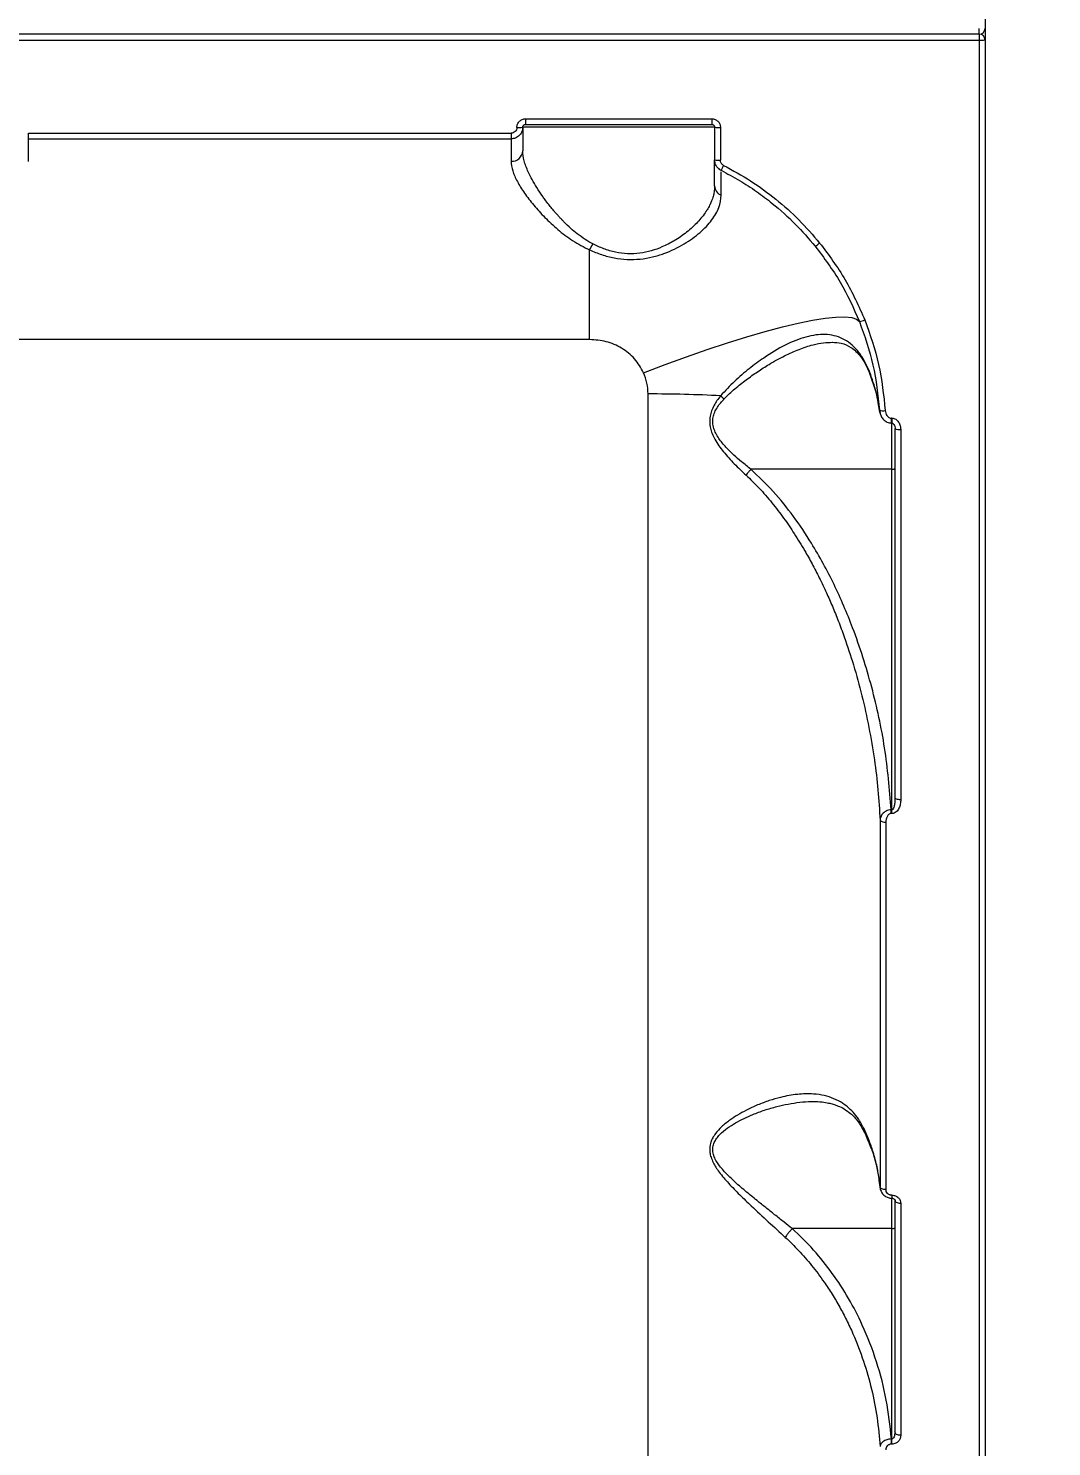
# Model space of a CAD drawing. Header units: millimetres. Extents: x -5718 to 5731, y -4937 to 4872.
# Drawn here: x 634.8 to 810.8, y 1276.7 to 1520.6 of the extents above; entities that cross this region are included whole.
import ezdxf

# ---------------------------------------------------------------- set-up
doc = ezdxf.new("R2010")
doc.units = ezdxf.units.MM
doc.layers.add('DIKOM_ОБЪЕКТ', color=7, linetype='Continuous')
doc.layers.add('DIKOM_РАЗМЕР_ЗОНА', color=7, linetype='Continuous')
doc.styles.add('style1', font='arial.ttf', dxfattribs={"width": 0.8})
doc.dimstyles.new('1-50', dxfattribs={"dimtxt": 300, "dimasz": 200, "dimexe": 100, "dimexo": 0, "dimgap": 100, "dimtad": 0, "dimdec": 0, "dimtxsty": 'style1', "dimcen": 0, "dimclrd": 7, "dimclre": 7, "dimadec": 1, "dimazin": 2, "dimtfac": 1, "dimtdec": 0, "dimtmove": 1, "dimatfit": 3, "dimfxl": 0, "dimlwd": 25, "dimlwe": 18, "dimarcsym": 0})

# ---------------------------------------------------------------- blocks, each defined once
blk = doc.blocks.new('*D14')
at = {"layer": 'Defpoints', "color": 0, "transparency": 16777216}
for p in [(5730.74, 1374.65), (-4872.51, -1263.18), (-4872.51, -4740)]:
    blk.add_point(p, dxfattribs=at)
at = {"layer": 'DIKOM_РАЗМЕР_ЗОНА', "color": 7, "lineweight": 18, "transparency": 16777216}
for p, q in [((5730.74, 1374.65), (5730.74, -4840)), ((-4872.51, -1263.18), (-4872.51, -4840))]:
    blk.add_line(p, q, dxfattribs=at)
at = {"layer": 'DIKOM_РАЗМЕР_ЗОНА', "color": 7, "lineweight": 25, "transparency": 16777216}
for p, q in [((-4672.51, -4740), (259.57, -4740)), ((5530.74, -4740), (1339.35, -4740))]:
    blk.add_line(p, q, dxfattribs=at)
at = {"layer": 'DIKOM_РАЗМЕР_ЗОНА', "color": 7, "transparency": 16777216}
for points in [[(-4672.51, -4706.67), (-4672.51, -4773.33), (-4872.51, -4740)], [(5530.74, -4706.67), (5530.74, -4773.33), (5730.74, -4740)]]:
    blk.add_solid(points, dxfattribs=at)
at = {"layer": 'DIKOM_РАЗМЕР_ЗОНА', "color": 0, "transparency": 16777216, "insert": (799.46, -4740), "char_height": 300, "attachment_point": 5, "style": 'style1'}
blk.add_mtext('10600', dxfattribs=at)

msp = doc.modelspace()

# ---------------------------------------------------------------- linework, layer by layer
at = {"layer": 'DIKOM_ОБЪЕКТ', "color": 7, "linetype": 'Continuous', "lineweight": 15}
for p, q in [((799.31, 1832.51), (799.31, 1171.58)), ((798.31, 1519.58), (314.31, 1519.58)), ((798.31, 1520.08), (798.31, 1520.58)), ((798.31, 1519.58), (798.31, 1520.08)), ((798.31, 1519.58), (798.31, 1519.08)), ((314.31, 1518.58), (798.31, 1518.58)), ((798.31, 1519.08), (798.31, 1518.58)), ((798.31, 1518.58), (798.31, 1167.86)), ((720.31, 1505.05), (752.31, 1505.05)), ((720.31, 1505.05), (720.31, 1504.08)), ((752.31, 1505.05), (752.31, 1504.08)), ((634.81, 1502.54), (717.81, 1502.54)), ((634.81, 1501.58), (634.81, 1502.54)), ((717.81, 1502.54), (717.81, 1501.58)), ((752.81, 1503.58), (719.81, 1503.58)), ((720.31, 1504.08), (752.31, 1504.08)), ((752.81, 1503.58), (752.81, 1497.97)), ((753.81, 1503.54), (753.81, 1497.92)), ((634.81, 1497.72), (634.81, 1501.58)), ((634.81, 1501.58), (717.81, 1501.58)), ((717.81, 1501.58), (717.81, 1497.72)), ((753.91, 1496.06), (753.91, 1496.18)), ((731.31, 1467.08), (731.31, 1482.49)), ((731.31, 1467.08), (381.31, 1467.08)), ((779.33, 1461.84), (779.43, 1461.46)), ((779.39, 1461.5), (780.57, 1457.91)), ((741.36, 1204.32), (741.36, 1457.73)), ((780.76, 1456.94), (781.18, 1454.53)), ((781.15, 1454.95), (781.25, 1454.53)), ((783.31, 1453.56), (783.23, 1453.56)), ((783.23, 1452.72), (783.23, 1453.56)), ((783.31, 1453.56), (783.31, 1452.72)), ((783.23, 1452.72), (783.31, 1452.72)), ((783.31, 1444.77), (783.31, 1452.72)), ((784.81, 1451.61), (784.81, 1387.97)), ((783.31, 1444.77), (759.07, 1444.77)), ((783.31, 1386.24), (783.31, 1444.77)), ((783.19, 1386.24), (783.31, 1386.24)), ((783.19, 1385.6), (783.19, 1386.24)), ((783.31, 1385.6), (783.19, 1385.6)), ((783.31, 1385.6), (783.31, 1386.24)), ((781.26, 1384.43), (781.26, 1321.39)), ((782.25, 1384.13), (782.25, 1320.95)), ((781.35, 1321), (781.26, 1321.39)), ((783.31, 1319.98), (783.28, 1319.98)), ((783.28, 1319.98), (783.28, 1319.45)), ((783.28, 1319.45), (783.31, 1319.45)), ((783.31, 1319.98), (783.31, 1319.45)), ((783.31, 1314.23), (783.31, 1319.45)), ((784.81, 1318.56), (784.81, 1278.7)), ((766.15, 1314.23), (766.15, 1314.23)), ((783.31, 1314.23), (766.15, 1314.23)), ((783.31, 1278.07), (783.31, 1314.23)), ((783.21, 1278.07), (783.31, 1278.07)), ((783.21, 1277.18), (783.21, 1278.07)), ((783.31, 1277.18), (783.31, 1278.07)), ((783.31, 1277.18), (783.21, 1277.18))]:
    msp.add_line(p, q, dxfattribs=at)
at = {"layer": 'DIKOM_ОБЪЕКТ', "color": 7, "linetype": 'Continuous', "lineweight": 15, "flags": 128}
for points in [[(740.6, 1461.38), (744.3, 1462.78), (747.96, 1464.12), (751.54, 1465.36), (755.02, 1466.51), (758.35, 1467.54), (761.51, 1468.46), (764.46, 1469.24), (767.18, 1469.89), (769.64, 1470.39), (771.8, 1470.74), (773.66, 1470.94), (775.2, 1470.99), (776.39, 1470.88), (777.23, 1470.61), (777.71, 1470.2)], [(784.81, 1387.97), (784.62, 1387.97), (784.43, 1387.99), (784.26, 1388.02), (784.11, 1388.06), (783.98, 1388.11), (783.89, 1388.16), (783.83, 1388.22), (783.81, 1388.28)], [(782.25, 1320.95), (782.07, 1320.96), (781.89, 1320.98), (781.72, 1321.02), (781.57, 1321.08), (781.45, 1321.14), (781.35, 1321.22), (781.29, 1321.3), (781.26, 1321.39)], [(784.81, 1318.56), (784.62, 1318.57), (784.43, 1318.6), (784.26, 1318.64), (784.11, 1318.7), (783.98, 1318.77), (783.89, 1318.86), (783.83, 1318.95), (783.81, 1319.04)], [(783.31, 1314.23), (783.41, 1314.23), (783.51, 1314.24), (783.59, 1314.26), (783.67, 1314.28), (783.73, 1314.3), (783.78, 1314.33), (783.8, 1314.36), (783.81, 1314.39)], [(784.81, 1278.7), (784.62, 1278.71), (784.43, 1278.74), (784.26, 1278.79), (784.11, 1278.86), (783.98, 1278.95), (783.89, 1279.05), (783.83, 1279.16), (783.81, 1279.27)]]:
    msp.add_lwpolyline(points, dxfattribs=at)
at = {"layer": 'DIKOM_ОБЪЕКТ', "color": 7, "linetype": 'Continuous', "lineweight": 15}
for centre, radius, start, end in [((798.31, 1520.58), 1, 270, 0), ((798.31, 1518.58), 1, 0, 90), ((798.56, 1623.34), 104.76, 269.8633, 270.4102), ((719.06, 1510.12), 6.58, 267.8269, 276.5466), ((753.56, 1510.12), 6.58, 263.4518, 272.1745), ((717.91, 1499.63), 1.91, 267.2443, 356.9526), ((753.56, 1502.8), 4.89, 261.1717, 272.9226), ((745.64, 1501.18), 9.66, 328.8468, 334.4982), ((754.57, 1493.54), 1.76, 181.8304, 248.8581), ((724.96, 1486.44), 7.48, 328.1441, 337.1673), ((768.46, 1486.29), 3.55, 297.4525, 312.8016), ((777.55, 1472.57), 2.38, 273.7635, 297.0875), ((741.49, 1221.35), 236.38, 87.0036, 90.0294), ((758.01, 1461.84), 6.09, 226.7334, 234.3471), ((781.8, 1456.81), 1.97, 250.7326, 280.09), ((784.57, 1453.27), 1.68, 243.2996, 278.3139), ((782.05, 1385.27), 1.16, 226.5656, 280.0648)]:
    msp.add_arc(centre, radius, start, end, dxfattribs=at)
for points, knots in [([(718.81, 1503.54), (718.84, 1503.74), (718.88, 1504.13), (719.23, 1504.63), (719.72, 1504.98), (720.12, 1505.02), (720.31, 1505.05)], [0, 0, 0, 0, 0.250579, 0.500245, 0.749991, 1, 1, 1, 1]), ([(752.31, 1505.05), (752.51, 1505.02), (752.91, 1504.98), (753.4, 1504.63), (753.75, 1504.13), (753.79, 1503.74), (753.81, 1503.54)], [0, 0, 0, 0, 0.250549, 0.500206, 0.749985, 1, 1, 1, 1]), ([(719.81, 1503.58), (719.8, 1503.41), (719.78, 1503.1), (719.59, 1502.61), (719.3, 1502.2), (718.92, 1501.9), (718.45, 1501.65), (718.07, 1501.61), (717.81, 1501.58)], [0, 0, 0, 0, 0.16177, 0.299237, 0.500401, 0.63157, 0.758735, 1, 1, 1, 1]), ([(718.81, 1503.54), (718.8, 1503.41), (718.77, 1503.15), (718.54, 1502.82), (718.21, 1502.59), (717.95, 1502.56), (717.81, 1502.54)], [0, 0, 0, 0, 0.25079, 0.500112, 0.749939, 1, 1, 1, 1]), ([(719.81, 1503.58), (719.82, 1503.62), (719.82, 1503.69), (719.87, 1503.82), (719.94, 1503.92), (720.04, 1504), (720.15, 1504.06), (720.25, 1504.08), (720.31, 1504.08)], [0, 0, 0, 0, 0.147699, 0.280497, 0.500428, 0.629432, 0.755915, 1, 1, 1, 1]), ([(719.81, 1503.58), (719.81, 1503.53), (719.81, 1503.44), (719.81, 1502.63), (719.81, 1501.39), (719.81, 1500.15), (719.81, 1499.53)], [0, 0, 0, 0, 0.250001, 0.499998, 0.749986, 1, 1, 1, 1]), ([(752.31, 1504.08), (752.38, 1504.08), (752.48, 1504.06), (752.59, 1504), (752.69, 1503.92), (752.76, 1503.82), (752.81, 1503.69), (752.81, 1503.62), (752.81, 1503.58)], [0, 0, 0, 0, 0.244314, 0.370911, 0.500055, 0.719751, 0.852403, 1, 1, 1, 1]), ([(717.81, 1497.72), (717.87, 1497.2), (717.99, 1496.14), (718.83, 1494.27), (720.06, 1492.28), (721.66, 1490.19), (723.58, 1488.07), (725.8, 1486), (728.32, 1484.02), (730.32, 1483), (731.31, 1482.49)], [0, 0, 0, 0, 0.125935, 0.25089, 0.375588, 0.500847, 0.625102, 0.750151, 0.875029, 1, 1, 1, 1]), ([(731.85, 1483.53), (731.41, 1483.78), (730.47, 1484.31), (729.22, 1485.22), (728.01, 1486.24), (727.16, 1487.06), (726.54, 1487.68), (726.17, 1488.08), (725.77, 1488.51), (725.35, 1488.99), (725.04, 1489.36), (724.67, 1489.8), (724.24, 1490.34), (723.72, 1491.03), (723.02, 1492), (722.24, 1493.17), (721.41, 1494.58), (720.63, 1496.15), (719.97, 1497.87), (719.87, 1498.98), (719.81, 1499.53)], [0, 0, 0, 0, 0.058756, 0.125045, 0.183192, 0.249965, 0.270451, 0.293196, 0.318199, 0.345462, 0.374985, 0.38207, 0.420519, 0.466308, 0.499342, 0.586574, 0.668129, 0.749298, 0.874216, 1, 1, 1, 1]), ([(753.91, 1496.18), (753.79, 1496.25), (753.53, 1496.41), (753.18, 1496.78), (752.88, 1497.31), (752.84, 1497.74), (752.81, 1497.97)], [0, 0, 0, 0, 0.185841, 0.414537, 0.685975, 1, 1, 1, 1]), ([(752.81, 1493.48), (752.81, 1494.17), (752.81, 1495.54), (752.81, 1496.91), (752.81, 1497.8), (752.81, 1497.91), (752.81, 1497.97)], [0, 0, 0, 0, 0.251214, 0.501761, 0.750186, 1, 1, 1, 1]), ([(754.36, 1497.02), (754.28, 1497.07), (754.13, 1497.17), (753.95, 1497.39), (753.83, 1497.64), (753.82, 1497.83), (753.81, 1497.92)], [0, 0, 0, 0, 0.25101, 0.500416, 0.75014, 1, 1, 1, 1]), ([(753.91, 1496.18), (754.98, 1495.62), (757.08, 1494.5), (760.01, 1492.58), (763.26, 1490.13), (766.71, 1487.06), (768.98, 1484.43), (770.1, 1483.14)], [0, 0, 0, 0, 0.17313, 0.340257, 0.501382, 0.755529, 1, 1, 1, 1]), ([(753.94, 1491.89), (753.94, 1492.55), (753.93, 1493.85), (753.92, 1495.2), (753.92, 1495.67), (753.91, 1495.91)], [0, 0, 0, 0, 0.334972, 0.668937, 1, 1, 1, 1]), ([(754.36, 1497.02), (755.93, 1496.17), (759.07, 1494.45), (763.39, 1491.27), (767.39, 1487.72), (769.71, 1485.03), (770.87, 1483.68)], [0, 0, 0, 0, 0.250641, 0.50132, 0.7506, 1, 1, 1, 1]), ([(752.81, 1493.48), (752.81, 1493.26), (752.79, 1492.8), (752.67, 1492.07), (752.5, 1491.47), (752.34, 1491.04), (752.23, 1490.77), (752.11, 1490.48), (751.88, 1490.01), (751.63, 1489.56), (751.4, 1489.2), (751.13, 1488.79), (750.67, 1488.16), (749.9, 1487.27), (749.02, 1486.39), (748.04, 1485.55), (746.98, 1484.76), (745.92, 1484.08), (744.85, 1483.49), (743.55, 1482.88), (741.95, 1482.3), (739.96, 1481.88), (737.86, 1481.78), (735.76, 1482.05), (733.72, 1482.64), (732.48, 1483.24), (731.85, 1483.53)], [0, 0, 0, 0, 0.03802, 0.079576, 0.124668, 0.137923, 0.152716, 0.169043, 0.186908, 0.231097, 0.243567, 0.247394, 0.299586, 0.349588, 0.39841, 0.451709, 0.499134, 0.544119, 0.585751, 0.624096, 0.686651, 0.749326, 0.811904, 0.874419, 0.937085, 1, 1, 1, 1]), ([(731.31, 1482.49), (731.99, 1482.21), (733.35, 1481.64), (735.54, 1481.07), (737.78, 1480.81), (740.01, 1480.87), (742.14, 1481.24), (744.78, 1482.04), (747.67, 1483.46), (750.42, 1485.47), (752.42, 1487.61), (753.7, 1489.78), (753.86, 1491.19), (753.94, 1491.89)], [0, 0, 0, 0, 0.063629, 0.127185, 0.190572, 0.25358, 0.316731, 0.379435, 0.503979, 0.628392, 0.751947, 0.876094, 1, 1, 1, 1]), ([(770.1, 1483.14), (771.61, 1481.12), (774.65, 1477.09), (776.69, 1472.5), (777.71, 1470.2)], [0, 0, 0, 0, 0.499996, 1, 1, 1, 1]), ([(770.87, 1483.68), (772.42, 1481.62), (775.51, 1477.5), (777.59, 1472.8), (778.64, 1470.45)], [0, 0, 0, 0, 0.500001, 1, 1, 1, 1]), ([(778.64, 1470.45), (779.53, 1467.92), (781.32, 1462.85), (781.87, 1457.53), (782.15, 1454.87)], [0, 0, 0, 0, 0.500001, 1, 1, 1, 1]), ([(779.33, 1461.84), (779.03, 1462.48), (778.45, 1463.75), (777.37, 1465.25), (776.17, 1466.43), (774.39, 1467.56), (771.88, 1468.14), (768.55, 1467.68), (764.99, 1466.25), (761.67, 1464.26), (758.74, 1462.09), (756.19, 1459.96), (754.63, 1458.26), (753.84, 1457.41)], [0, 0, 0, 0, 0.062977, 0.125134, 0.187612, 0.250284, 0.374974, 0.499293, 0.624215, 0.748599, 0.83232, 0.915818, 1, 1, 1, 1]), ([(777.71, 1470.2), (778.58, 1467.72), (780.34, 1462.76), (780.88, 1457.55), (781.15, 1454.95)], [0, 0, 0, 0, 0.499957, 1, 1, 1, 1]), ([(740.6, 1461.38), (740.13, 1462.22), (739.19, 1463.89), (736.88, 1465.69), (734.2, 1466.86), (732.28, 1467.01), (731.31, 1467.08)], [0, 0, 0, 0, 0.250692, 0.500424, 0.750251, 1, 1, 1, 1]), ([(754.47, 1456.9), (755.08, 1457.49), (756.29, 1458.66), (758.24, 1460.18), (760.2, 1461.58), (762.42, 1462.99), (764.81, 1464.31), (767.34, 1465.45), (769.57, 1466.17), (771.48, 1466.56), (772.56, 1466.6), (773.06, 1466.61)], [0, 0, 0, 0, 0.101185, 0.201856, 0.302758, 0.404025, 0.543688, 0.675302, 0.807276, 0.910347, 1, 1, 1, 1]), ([(773.04, 1466.62), (773.56, 1466.59), (774.72, 1466.51), (776.37, 1465.79), (777.71, 1464.53), (778.75, 1462.94), (779.23, 1461.85), (779.48, 1461.27)], [0, 0, 0, 0, 0.192155, 0.420962, 0.6893, 0.838103, 1, 1, 1, 1]), ([(741.36, 1457.73), (741.33, 1458.36), (741.27, 1459.61), (740.83, 1460.79), (740.6, 1461.38)], [0, 0, 0, 0, 0.500441, 1, 1, 1, 1]), ([(781.15, 1454.95), (780.96, 1456.12), (780.59, 1458.45), (779.75, 1460.71), (779.33, 1461.84)], [0, 0, 0, 0, 0.500944, 1, 1, 1, 1]), ([(753.84, 1457.41), (753.63, 1457.14), (753.22, 1456.62), (752.69, 1455.76), (752.28, 1454.86), (752, 1453.88), (751.93, 1452.87), (752.06, 1451.86), (752.37, 1450.87), (753.05, 1449.47), (754.33, 1447.7), (756.18, 1445.68), (757.54, 1444.41), (758.22, 1443.77)], [0, 0, 0, 0, 0.065729, 0.1255, 0.19085, 0.251006, 0.313384, 0.376213, 0.436119, 0.501533, 0.657909, 0.828535, 1, 1, 1, 1]), ([(759.07, 1444.77), (758.52, 1445.2), (757.52, 1445.99), (756.07, 1447.25), (754.74, 1448.55), (753.68, 1449.81), (753.01, 1450.92), (752.63, 1451.82), (752.45, 1452.76), (752.52, 1453.72), (752.81, 1454.62), (753.42, 1455.73), (754.05, 1456.44), (754.47, 1456.9)], [0, 0, 0, 0, 0.137575, 0.24967, 0.373856, 0.498298, 0.564645, 0.62355, 0.687073, 0.749383, 0.808652, 0.874737, 1, 1, 1, 1]), ([(781.21, 1454.55), (781.28, 1454.33), (781.41, 1453.89), (781.83, 1453.3), (782.33, 1452.93), (782.83, 1452.75), (783.09, 1452.73), (783.23, 1452.72)], [0, 0, 0, 0, 0.233372, 0.471329, 0.726326, 0.862145, 1, 1, 1, 1]), ([(782.15, 1454.87), (782.17, 1454.72), (782.21, 1454.41), (782.43, 1454), (782.71, 1453.72), (782.99, 1453.58), (783.15, 1453.57), (783.23, 1453.56)], [0, 0, 0, 0, 0.249774, 0.499149, 0.748804, 0.877244, 1, 1, 1, 1]), ([(783.31, 1453.56), (783.43, 1453.55), (783.66, 1453.53), (783.97, 1453.38), (784.24, 1453.17), (784.52, 1452.81), (784.76, 1452.28), (784.8, 1451.83), (784.81, 1451.61)], [0, 0, 0, 0, 0.123068, 0.250532, 0.372161, 0.501126, 0.750316, 1, 1, 1, 1]), ([(783.31, 1452.72), (783.32, 1452.72), (783.34, 1452.72), (783.36, 1452.71), (783.4, 1452.7), (783.45, 1452.67), (783.54, 1452.6), (783.67, 1452.43), (783.82, 1452.13), (783.86, 1451.85), (783.88, 1451.71)], [0, 0, 0, 0, 0.023567, 0.046733, 0.074439, 0.10946, 0.205066, 0.330741, 0.643171, 1, 1, 1, 1]), ([(783.81, 1451.77), (783.81, 1444.61), (783.81, 1430.3), (783.81, 1409.1), (783.81, 1395.22), (783.81, 1388.28)], [0, 0, 0, 0, 0.333314, 0.666682, 1, 1, 1, 1]), ([(759.06, 1444.77), (758.91, 1444.61), (758.6, 1444.28), (758.35, 1443.94), (758.22, 1443.77)], [0, 0, 0, 0, 0.499977, 1, 1, 1, 1]), ([(758.22, 1443.77), (758.97, 1443.04), (760.54, 1441.53), (762.68, 1439.04), (764.69, 1436.41), (766.57, 1433.66), (768.18, 1431.03), (769.6, 1428.49), (770.84, 1426.08), (772, 1423.64), (773.09, 1421.16), (774.11, 1418.64), (775.36, 1415.29), (776.76, 1411.02), (778.19, 1405.83), (779.39, 1400.38), (780.3, 1394.97), (780.95, 1389.64), (781.15, 1386.17), (781.26, 1384.43)], [0, 0, 0, 0, 0.047536, 0.09882, 0.149237, 0.19855, 0.251481, 0.290575, 0.332196, 0.376371, 0.415116, 0.456878, 0.501683, 0.58015, 0.664772, 0.750886, 0.838549, 0.91902, 1, 1, 1, 1]), ([(783.19, 1386.24), (782.88, 1389.79), (782.26, 1396.88), (779.98, 1407.36), (777, 1416.74), (773.46, 1425), (770, 1431.39), (766.43, 1436.7), (763.02, 1441), (760.37, 1443.52), (759.06, 1444.77)], [0, 0, 0, 0, 0.166469, 0.332442, 0.498774, 0.624018, 0.748854, 0.833796, 0.917942, 1, 1, 1, 1]), ([(759.07, 1444.77), (759.06, 1444.77), (759.06, 1444.77), (759.06, 1444.77), (759.06, 1444.77), (759.06, 1444.77)], [0, 0, 0, 0, 0.540716, 0.779644, 1, 1, 1, 1]), ([(783.31, 1444.77), (783.38, 1444.77), (783.51, 1444.78), (783.68, 1444.81), (783.79, 1444.87), (783.81, 1444.91), (783.81, 1444.93)], [0, 0, 0, 0, 0.249986, 0.499954, 0.749994, 1, 1, 1, 1]), ([(783.81, 1388.28), (783.8, 1387.92), (783.79, 1387.37), (783.65, 1386.73), (783.53, 1386.41), (783.42, 1386.28), (783.36, 1386.24), (783.33, 1386.24), (783.31, 1386.24)], [0, 0, 0, 0, 0.498223, 0.74837, 0.909603, 0.961105, 0.981534, 1, 1, 1, 1]), ([(784.81, 1387.97), (784.8, 1387.72), (784.77, 1387.21), (784.53, 1386.49), (784.16, 1385.95), (783.77, 1385.7), (783.51, 1385.61), (783.38, 1385.61), (783.31, 1385.6)], [0, 0, 0, 0, 0.249896, 0.499528, 0.748861, 0.874404, 0.938029, 1, 1, 1, 1]), ([(783.19, 1386.24), (783.03, 1386.22), (782.71, 1386.19), (782.28, 1386.02), (781.94, 1385.8), (781.61, 1385.47), (781.33, 1385), (781.28, 1384.62), (781.26, 1384.43)], [0, 0, 0, 0, 0.150155, 0.292969, 0.424901, 0.548806, 0.779427, 1, 1, 1, 1]), ([(783.19, 1385.6), (783.15, 1385.6), (783.07, 1385.59), (782.91, 1385.54), (782.74, 1385.44), (782.57, 1385.26), (782.41, 1384.98), (782.28, 1384.6), (782.26, 1384.28), (782.25, 1384.13)], [0, 0, 0, 0, 0.061648, 0.125333, 0.250661, 0.369298, 0.500967, 0.750326, 1, 1, 1, 1]), ([(778.5, 1331.38), (778.25, 1331.85), (777.76, 1332.8), (776.88, 1333.98), (775.9, 1334.99), (774.74, 1335.88), (773.33, 1336.62), (771.66, 1337.15), (769.57, 1337.45), (767.06, 1337.38), (764.49, 1336.92), (762.2, 1336.26), (760.22, 1335.52), (758.4, 1334.67), (756.8, 1333.79), (755.36, 1332.85), (754.05, 1331.81), (753.07, 1330.77), (752.47, 1329.85), (752.01, 1328.82), (751.89, 1327.65), (752.17, 1326.46), (752.54, 1325.61), (753.02, 1324.77), (753.87, 1323.55), (755.23, 1321.96), (757.11, 1320.04), (759.41, 1317.85), (762.05, 1315.4), (764, 1313.62), (764.97, 1312.73)], [0, 0, 0, 0, 0.031312, 0.063088, 0.093936, 0.125561, 0.165557, 0.207168, 0.250739, 0.313311, 0.375289, 0.416691, 0.458771, 0.500117, 0.532619, 0.56246, 0.596464, 0.625357, 0.641824, 0.656874, 0.688249, 0.703388, 0.71967, 0.734508, 0.750802, 0.790644, 0.833352, 0.875769, 0.937701, 1, 1, 1, 1]), ([(766.15, 1314.23), (765.69, 1314.6), (764.69, 1315.39), (763.18, 1316.59), (761.62, 1317.83), (759.92, 1319.19), (758.06, 1320.71), (756.1, 1322.41), (754.62, 1323.85), (753.68, 1324.97), (753.13, 1325.76), (752.72, 1326.56), (752.48, 1327.41), (752.48, 1328.11), (752.6, 1328.66), (752.79, 1329.17), (753.15, 1329.77), (753.87, 1330.62), (754.97, 1331.52), (756.39, 1332.42), (757.86, 1333.19), (759.53, 1333.93), (761.43, 1334.63), (763.46, 1335.23), (765.49, 1335.69), (767.46, 1335.97), (768.92, 1336.1), (769.68, 1336.07), (769.81, 1336.07)], [0, 0, 0, 0, 0.040078, 0.086935, 0.130185, 0.173419, 0.232043, 0.290371, 0.347647, 0.370732, 0.391135, 0.414089, 0.434844, 0.456327, 0.46735, 0.478755, 0.499325, 0.522607, 0.566558, 0.610164, 0.653598, 0.697059, 0.755189, 0.815746, 0.871004, 0.930298, 0.987713, 1, 1, 1, 1]), ([(769.77, 1336.08), (770.29, 1336.07), (771.2, 1336.04), (772.33, 1335.85), (773.16, 1335.64), (773.95, 1335.37), (774.91, 1334.94), (776.1, 1334.15), (777.41, 1332.89), (778.16, 1331.53), (778.55, 1330.81)], [0, 0, 0, 0, 0.136091, 0.243359, 0.322624, 0.387529, 0.487358, 0.626417, 0.803245, 1, 1, 1, 1]), ([(778.5, 1331.38), (778.49, 1331.3), (778.47, 1331.12), (778.5, 1330.94), (778.55, 1330.86), (778.56, 1330.86)], [0, 0, 0, 0, 0.465842, 0.964879, 1, 1, 1, 1]), ([(781.26, 1321.39), (781.2, 1321.9), (781.07, 1323.15), (780.68, 1325.26), (780.05, 1327.54), (779.3, 1329.63), (778.74, 1330.85), (778.5, 1331.38)], [0, 0, 0, 0, 0.150355, 0.366822, 0.622622, 0.834076, 1, 1, 1, 1]), ([(778.53, 1330.92), (779.25, 1329.25), (780.65, 1326.04), (781.07, 1322.66), (781.27, 1321.03)], [0, 0, 0, 0, 0.518308, 1, 1, 1, 1]), ([(781.3, 1321.03), (781.38, 1320.8), (781.53, 1320.36), (782.02, 1319.85), (782.63, 1319.51), (783.07, 1319.47), (783.28, 1319.45)], [0, 0, 0, 0, 0.26601, 0.522814, 0.768736, 1, 1, 1, 1]), ([(783.28, 1319.98), (783.21, 1319.98), (783.07, 1319.99), (782.87, 1320.05), (782.69, 1320.15), (782.49, 1320.31), (782.3, 1320.58), (782.27, 1320.83), (782.25, 1320.95)], [0, 0, 0, 0, 0.124924, 0.250932, 0.37519, 0.501169, 0.750473, 1, 1, 1, 1]), ([(783.31, 1319.98), (783.42, 1319.97), (783.62, 1319.96), (783.91, 1319.87), (784.18, 1319.73), (784.47, 1319.49), (784.75, 1319.1), (784.79, 1318.74), (784.81, 1318.56)], [0, 0, 0, 0, 0.125107, 0.250974, 0.375167, 0.501251, 0.750475, 1, 1, 1, 1]), ([(783.31, 1319.45), (783.39, 1319.45), (783.53, 1319.43), (783.71, 1319.31), (783.85, 1319.11), (783.87, 1318.95), (783.88, 1318.86)], [0, 0, 0, 0, 0.235004, 0.470081, 0.725882, 1, 1, 1, 1]), ([(783.81, 1319.04), (783.81, 1312.24), (783.81, 1298.64), (783.81, 1285.73), (783.81, 1279.27)], [0, 0, 0, 0, 0.5, 1, 1, 1, 1]), ([(766.15, 1314.23), (766.03, 1314.11), (765.8, 1313.86), (765.46, 1313.46), (765.17, 1313.07), (765.04, 1312.84), (764.97, 1312.73)], [0, 0, 0, 0, 0.245767, 0.500001, 0.754236, 1, 1, 1, 1]), ([(764.97, 1312.73), (765.74, 1311.99), (767.33, 1310.45), (769.56, 1307.88), (771.46, 1305.35), (773.05, 1302.93), (774.33, 1300.77), (775.52, 1298.49), (776.95, 1295.43), (778.48, 1291.47), (779.85, 1286.64), (780.83, 1281.73), (781.11, 1278.41), (781.26, 1276.75)], [0, 0, 0, 0, 0.07811, 0.161335, 0.249793, 0.310612, 0.375052, 0.435637, 0.500751, 0.626281, 0.750821, 0.875106, 1, 1, 1, 1]), ([(783.21, 1278.07), (782.97, 1280.31), (782.49, 1284.79), (780.77, 1291.35), (778.53, 1297.18), (775.92, 1302.25), (773.12, 1306.57), (769.92, 1310.63), (767.41, 1313.03), (766.15, 1314.23)], [0, 0, 0, 0, 0.166311, 0.333391, 0.499569, 0.625221, 0.750353, 0.874828, 1, 1, 1, 1]), ([(783.21, 1278.07), (783.07, 1278.06), (782.79, 1278.04), (782.4, 1277.94), (782.05, 1277.8), (781.68, 1277.56), (781.34, 1277.21), (781.28, 1276.9), (781.26, 1276.75)], [0, 0, 0, 0, 0.13446, 0.267642, 0.398096, 0.524598, 0.766772, 1, 1, 1, 1]), ([(783.81, 1279.27), (783.8, 1279.04), (783.78, 1278.69), (783.63, 1278.3), (783.49, 1278.14), (783.39, 1278.08), (783.34, 1278.08), (783.31, 1278.07)], [0, 0, 0, 0, 0.49984, 0.749815, 0.891685, 0.948525, 1, 1, 1, 1]), ([(784.81, 1278.7), (784.8, 1278.52), (784.76, 1278.16), (784.51, 1277.74), (784.22, 1277.47), (783.95, 1277.31), (783.64, 1277.2), (783.42, 1277.18), (783.31, 1277.18)], [0, 0, 0, 0, 0.249603, 0.499358, 0.627294, 0.749917, 0.876343, 1, 1, 1, 1]), ([(783.21, 1277.18), (783.14, 1277.17), (783, 1277.16), (782.8, 1277.09), (782.63, 1276.99), (782.45, 1276.82), (782.29, 1276.55), (782.27, 1276.32), (782.25, 1276.21)], [0, 0, 0, 0, 0.124263, 0.250088, 0.372611, 0.500522, 0.750295, 1, 1, 1, 1])]:
    msp.add_open_spline(points, degree=3, knots=knots, dxfattribs=at)

# ---------------------------------------------------------------- dimensions: what is measured, and where the dimension line sits
at = {"layer": 'DIKOM_РАЗМЕР_ЗОНА'}
dim = msp.add_linear_dim(base=(-4872.51, -4740), p1=(5730.74, 1374.65), p2=(-4872.51, -1263.18), text='10600', dimstyle='1-50', override={"dimscale": 1, "dimtix": 0, "dimtofl": 1, "dimtmove": 1, "dimatfit": 3}, dxfattribs=at)
dim.commit()
dim.dimension.update_dxf_attribs({"geometry": '*D14', "text_midpoint": (799.46, -4740), "dimtype": 160})

doc.saveas('drawing.dxf')
